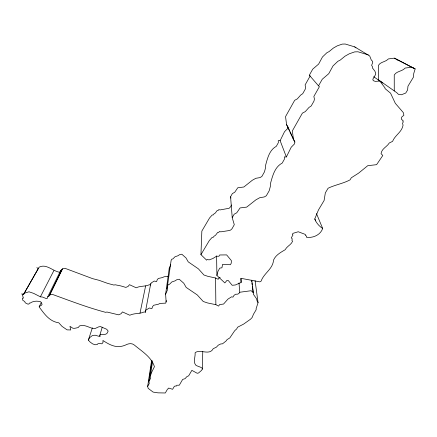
<?xml version="1.0" encoding="UTF-8"?>
<svg xmlns="http://www.w3.org/2000/svg" width="437" height="437" viewBox="0 0 437 437"><rect width="100%" height="100%" fill="white"/><g stroke="black" fill="none" stroke-linecap="round" stroke-linejoin="round"><path stroke-width="0.66" d="M151.617 360.41L147.668 386.357L148.181 388.362L153.103 392.082L157.981 392.847L165.301 392.983L167.611 388.974L168.278 388.783L168.704 388.051L172.62 389.301L174.259 386.461L175.15 385.975L176.275 386.128L176.777 385.265L179.317 385.183L182.671 379.409L185.031 378.677L186.878 376.628L188.68 375.809L191.865 370.341L197.191 373.274L198.507 373.007L201.583 370.363L202.342 369.063L202.763 351.632M240.771 278.424L241.137 282.449L235.379 284.984L232.184 285.285L228.322 280.565L227.016 280.352L224.837 282.914L216.905 275.468L218.008 271.251L219.784 268.121L221.925 267.788L222.602 264.309L230.375 264.74L231.249 263.211L231.37 260.61L226.645 254.908L219.664 254.979L218.948 256.246L216.512 256.24L212.819 258.551L209.137 259.884L207.056 259.502L206.668 260.195L200.944 254.656L201.845 231.097L209.552 217.992L212.213 214.971L213.212 214.977L213.655 214.174L215.294 213.043L217.244 210.443L218.276 210.432L218.729 209.613L220.117 209.918L229.141 208.274L230.375 207.067L231.517 205.019M147.668 386.357L149.257 383.539L148.913 381.304L150.754 378.043L150.394 375.896L151.601 372.39L154.425 366.698C151.53 357.04 141.774 351.266 134.383 345.066C131.635 342.739 128.107 343.624 125.239 345.17C116.788 348.721 110.113 345.17 102.919 340.478L103.061 342.291L101.979 343.793L99.188 343.493L97.757 343.81L97.407 344.46L95.075 344.76L92.628 343.87L90.109 342.045L88.34 340.117L89.623 337.67L92.382 335.556L95.102 335.206L100.095 336.627L99.734 335.512L100.739 334.513L105.388 334.305L106.847 333.611L108.163 331.137L106.737 329.285L100.477 326.57L98.696 326.854L94.687 328.706C89.525 328.356 84.805 323.921 79.55 325.898L78.207 327.564L74.803 328.291L72.913 328.269L69.969 326.313L70.761 329.951L67.107 329.869L62.005 326.357L58.798 322.817C49.348 321.495 44.241 313.761 39.111 306.867L39.406 306.277L41.264 305.452L42.132 304.289L40.756 301.809C37.227 300.711 33.136 300.94 30.066 303.131L29.416 303.032L28.962 303.966L27.946 304.157L25.231 302.803L24.789 301.617L22.697 300.181L22.331 298.138L23.483 298.089L21.85 293.691L23.396 294.751L24.341 293.189L28.979 291.796L33.665 293.38L40.384 296.821L42.591 297.073L46.36 298.635L47.524 298.138L47.737 296.783L48.955 296.199L49.55 294.997L52.424 294.401C69.958 300.76 87.504 307.533 105.601 312.324L106.967 312.029L118.553 314.826L121.011 313.771L122.48 311.92L129.773 315.23C134.317 312.963 139.731 314.083 144.27 311.909L145.324 312.242L145.554 310.68L146.133 309.997L149.345 308.009L151.912 308.609L152.617 306.484L153.753 305.244L158.341 304.245L160.046 303.404L165.738 303.141L166.322 300.574M166.142 301.901L165.607 294.216L167.475 289.873L167.049 288.759L171.14 260.354L171.763 259.207L172.866 258.928L175.008 256.759L178.001 255.727L179.563 254.689L181.825 254.219L186.015 257.956L188.216 261.85L198.398 268.842L203.932 274.999L207.903 276.353L215.572 277.987L218.161 279.298L218.975 277.872L220.21 277.708M165.607 294.216L169.261 268.187L170.703 264.664M150.607 284.52L151.284 282.908L154.25 281.051L156.615 281.614L157.271 279.631L158.32 278.473L162.548 277.544L164.121 276.758L168.655 276.424M150.394 375.896L152.486 361.918M148.913 381.304L152.065 360.449M150.536 285.006L149.558 284.689C145.384 286.716 140.375 285.672 136.186 287.786L129.472 284.689L128.112 286.421L125.845 287.404L120.792 285.918L115.171 284.782L113.915 285.061L107.731 283.405L98.98 280.286L92.595 278.642L64.998 268.307L62.349 268.864L61.797 269.984L60.667 270.525L60.464 271.792L59.388 272.251C52.577 270.94 46.196 263.445 39.144 267.16L23.658 294.21M241.137 282.449L241.104 278.347L259.818 281.854L261.097 281.16C263.861 273.141 272.95 269.039 273.529 260.113C275.681 255.006 280.762 252.373 285.17 249.729C286.901 246.233 291.151 244.878 292.621 241.229L291.987 240.661L292.189 238.706L291.255 237.881L292.965 234.991L292.342 234.456L293.014 233.331L298.247 231.752L304.906 234.27L305.638 234.833L305.316 235.374L306.506 236.1L306.392 237.204C312.854 238.351 320.6 234.904 322.664 228.447C319.092 226.164 316.295 222.952 314.733 219.008L318.464 209.94L324.096 200.512L325.341 192.859L328.105 188.227C335.086 184.835 343.089 183.6 350.053 179.864L351.315 177.777L358.558 173.172L367.757 165.689L376.607 164.673L382.812 155.457L381.053 153.693C381.632 148.618 386.974 146.887 389.28 142.992L392.579 141.375C394.999 135.153 401.964 132.094 403.056 125.211L402.543 123.179L403.373 121.819L402.685 121.049L403.1 120.372L401.767 119.738L401.297 118.651L401.679 117.105L403.87 115.248L403.351 112.642L395.31 103.323L390.552 93.168L385.019 88.585L385.019 87.952L379.84 81.036L375.334 81.391L373.231 80.648L372.827 79.223L375.607 74.487L375.711 73.263L374.864 71.094L372.379 67.872L372.488 66.719L371.625 65.332L372.717 62.513L372.586 61.344L371.259 59.935L369.697 55.974L354.68 46.868L345.219 44.017L342.226 44.104L337.244 45.858L333.387 48.054L329.023 51.632L326.903 52.713L322.473 56.968L318.622 64.086L312.723 69.161L309.33 75.219L310.144 75.967L305.102 84.964L305.638 87.356L305.234 89.208L302.71 93.709L300.689 95.064L297.291 98.909L294.669 100.302L285.541 116.613L286.585 124.671L287.874 126.894L287.551 128.609L284.531 131.701L280.128 140.659L286.366 156.959L284.323 156.916L284.394 159.205L282.182 163.099C274.627 167.043 272.47 176.275 270.416 183.764L270.437 186.135L269.192 190.745L266.324 195.771L264.27 196.956L259.791 197.699L255.956 199.802L246.692 207.111L240.082 207.93L236.756 212.786L234.172 214.212L232.227 217.681L234.287 224.7L231.998 228.764L230.654 230.064L228.513 230.649L220.827 231.839L219.314 231.512L218.822 232.391L217.697 232.402L215.578 235.21L213.797 236.428L213.311 237.296L212.224 237.286L209.323 240.547L200.944 254.656M145.324 312.242L150.749 283.547M292.353 136.579L294.871 142.025L294.511 143.888L291.206 147.242L286.366 156.959M167.049 288.759L167.633 285.814L168.311 284.585L169.501 284.285L171.823 281.958L175.079 280.849L176.767 279.735L179.225 279.227L183.78 283.236L186.173 287.415L197.229 294.904L203.238 301.497L207.548 302.945L215.867 304.687L218.675 306.097L219.56 304.567L223.569 304.048L227.95 299.11L231.583 296.816L232.965 297.122L233.888 295.527L235.401 294.281L237.875 294.123L239.296 293.058L239.766 292.249L238.99 282.963M139.993 313.22L145.619 285.913M99.734 335.512L102.247 327.198M88.34 340.117L92.365 327.837M23.396 294.751L38.505 268.116M49.55 294.997L62.349 268.864M49.381 295.663L62.185 269.487M47.737 296.783L60.667 270.525M39.406 306.277L41.209 302.688M40.384 296.821L53.898 270.558M232.227 217.681L230.578 196.792L232.358 193.58L234.729 192.258L237.777 187.763L243.841 187.003L252.335 180.241L255.847 178.296L259.96 177.613L261.839 176.515L264.461 171.867L265.592 167.606L265.565 165.415C267.439 158.511 269.367 149.989 276.304 146.324L278.325 142.73L278.254 140.616L280.128 140.659M294.871 142.025L293.467 139.616L292.358 130.871L302.388 113.139L305.261 111.626L308.992 107.442L311.204 105.967L313.984 101.073L314.438 99.057L313.859 96.451L319.414 86.652L318.529 85.838L322.266 79.234L328.75 73.7L332.999 65.932L337.877 61.289L340.204 60.109L345.001 56.198L349.239 53.806L354.713 51.883L357.99 51.79L368.336 54.898M397.195 60.224L397.512 59.689L415.15 68.888L413.741 73.531L413.44 77.147L407.961 86.215L407.612 89.946L405.755 93.021L401.39 94.774L398.446 94.359L396.785 92.693L378.568 79.9L378.453 65.293C380.496 61.688 385.74 62.07 388.384 58.929L394.311 58.148L397.512 59.689M255.099 280.729L258.059 302.628L256.055 308.915L256.208 309.658L253.504 314.192L252.094 317.562L250.499 319.228L243.644 324.079L237.537 327.247L236.723 328.892L234.702 330.705L229.818 337.91L227 339.658L226.377 340.713L223.646 342.936L222.422 343.843L220.778 343.93L218.298 345.143L216.386 347.164L213.223 348.688C209.574 355.723 200.916 349.141 195.448 352.397L195.131 352.806C195.53 356.974 192.69 362.191 196.087 365.485L201.053 367.424L202.211 368.238L202.342 369.063M239.766 292.249L251.188 290.709L253.351 292.806L253.356 294.27L256.563 298.75L257.098 301.006L258.059 302.628M394.261 90.918L394.245 75.006C396.512 71.067 402.242 71.488 405.165 68.063L411.659 67.205L415.15 68.888M394.311 58.148L413.697 68.265M36.845 267.63L38.259 268.624M373.701 76.715L379.84 81.036M354.68 46.868L355.926 47.852M380.884 81.528L382.413 83.057M309.33 75.219L318.529 85.838M287.874 126.894L289.556 130.526M290.113 131.734L291.796 135.366M286.585 124.671L293.467 139.616M316.481 213.611L322.664 228.447M314.902 218.975L315.651 220.832M230.578 196.792L230.955 198.087M251.772 280.188L253.351 292.806M251.614 280.275L251.778 281.608M251.947 282.941L252.193 284.94M252.357 286.273L253.105 292.271M169.261 268.187L169.348 269.492M216.605 255.869L216.905 275.468M215.572 277.987L215.867 304.687"/></g></svg>
